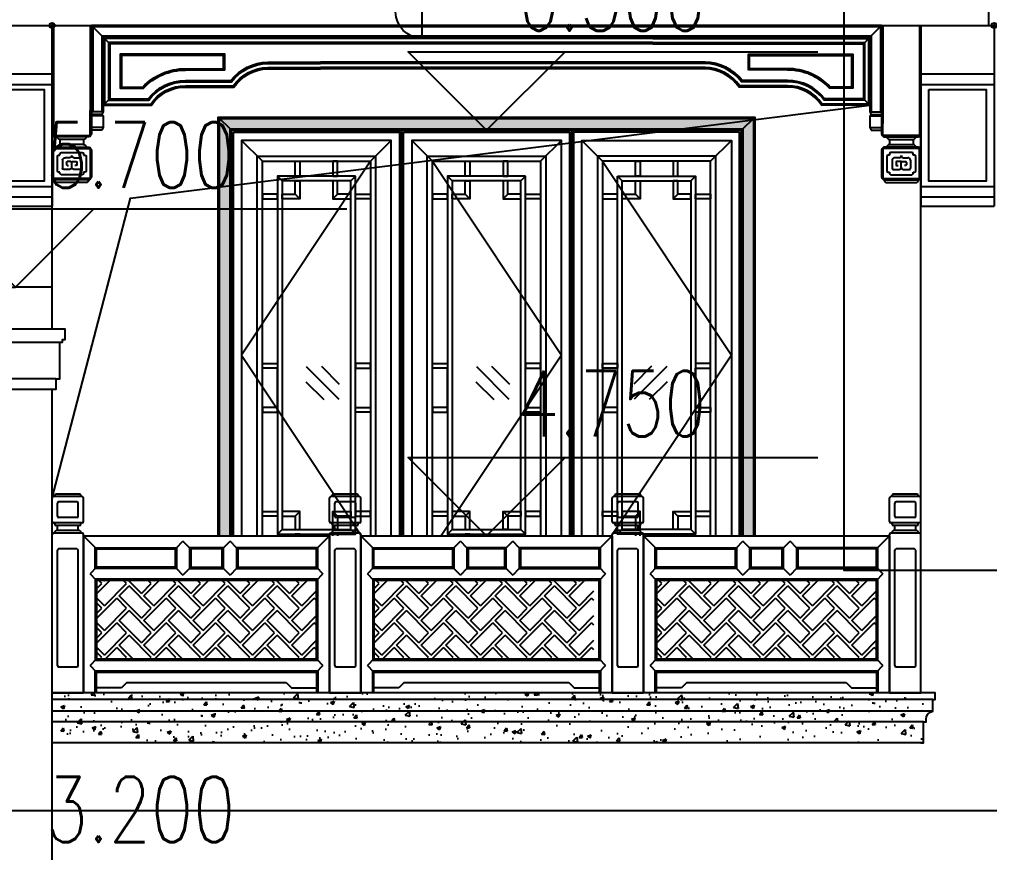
# Model space of a CAD drawing. Extents: x 296441 to 853063, y 459050 to 1117990.
# Drawn here: x 658513 to 662221, y 1057145 to 1060328 of the extents above; entities that cross this region are included whole.
import ezdxf
from ezdxf.xclip import XClip

# ---------------------------------------------------------------- set-up
doc = ezdxf.new("R2010")
doc.units = 0
doc.header["$LTSCALE"] = 1000
doc.header["$XCLIPFRAME"] = 0
for name, pattern in [('CENTER-1', [10, 6.25, -1.25, 1.25, -1.25]), ('CENTER2', [28.574999999999996, 19.05, -3.174999999999999, 3.174999999999999, -3.174999999999999]), ('E4-ELEV-S$0$HIDDEN2', [4.762499999999999, 3.175, -1.5875])]:
    doc.linetypes.add(name, pattern=pattern)
for name, color, linetype in [('00-景观-剖', 6, 'Continuous'), ('1.5铝板', 3, 'Continuous'), ('95', 95, 'Continuous'), ('E1-ELEV-S$0$A-ELEV-HEVY', 2, 'Continuous'), ('E1-ELEV-S$0$A-ELEV-XTHIN', 5, 'Continuous'), ('E1-TEXT-S$0$A-ANNO-LEVL', 3, 'Continuous'), ('E1-TEXT-S$0$A-ANNO-LEVL-TEXT', 255, 'Continuous'), ('E4-ELEV-S$0$$0$A-ELEV-HEVY', 2, 'Continuous'), ('E4-ELEV-S$0$A-ELEV-HDDN', 161, 'E4-ELEV-S$0$HIDDEN2'), ('E4-ELEV-S$0$A-ELEV-HEVY', 2, 'Continuous'), ('E4-ELEV-S$0$A-ELEV-MEDM', 4, 'Continuous'), ('E4-ELEV-S$0$A-ELEV-THIN', 144, 'Continuous'), ('E4-ELEV-S$0$A-ELEV-THIN-GRAY', 252, 'Continuous'), ('E4-ELEV-S$0$A-ELEV-XTHIN', 5, 'Continuous'), ('E4-ELEV-S$0$A-HOLE', 211, 'Continuous'), ('E4-ELEV-S$0$CT-01-E$0$A-ELEV-MEDM-HEVY', 2, 'Continuous'), ('E4-ELEV-S$0$CT-01-E$0$A-ELEV-THIN', 144, 'Continuous'), ('E4-ELEV-S$0$CT-01-E$0$G-XREF', 2, 'Continuous'), ('E4-ELEV-S$0$ELEV-3_8400$0$A-ELEV-MEDM', 4, 'Continuous'), ('E4-ELEV-S$0$G-XREF', 2, 'Continuous'), ('E4-TEXT-S$0$G-XREF', 2, 'Continuous'), ('G-GRID', 8, 'CENTER2'), ('G-XREF', 2, 'Continuous'), ('ZT0_默认图层-----PM、LM、DY、JD', 7, 'Continuous'), ('ZT1_通用--填充---PM、LM、DY、JD', 8, 'Continuous'), ('主框线', 4, 'Continuous'), ('副框内口线', 6, 'Continuous'), ('花格栅', 6, 'Continuous'), ('铝合金花格条', 5, 'Continuous')]:
    doc.layers.add(name, color=color, linetype=linetype)
doc.layers.add('E4-ELEV-S$0$CT-01-E$0$A(750)$0$A-ANNO-NPLT', color=215, linetype='Continuous', plot=False)
doc.layers.add('E4-TEXT-S$0$A-ANNO-NPLT', color=215, linetype='Continuous', plot=False)
doc.styles.add('E1-TEXT-S$0$GOA_01_thin_0.75', font='romans.shx', dxfattribs={"width": 0.75, "bigfont": 'hzdx.shx'})

# ---------------------------------------------------------------- blocks, each defined once
blk = doc.blocks.new('E4-ELEV-S$0$cfdhf')
at = {"layer": 'E4-ELEV-S$0$$0$A-ELEV-HEVY'}
blk.add_lwpolyline([(-1.164153218269348e-10, -190.000317406375), (9.999999999883585, -190.000317406375), (9.999999999883585, -110.000317406375), (19.99999999988358, -110.000317406375), (19.99999999988358, -100.000317406375, -0.3620499351813308), (44.99999999988358, -70.00031740637496), (44.99999999988358, -25.00031740637496), (54.99999999988358, -25.00031740637496), (54.99999999988358, -0.0003174063749611378), (0, 0.006060618790797889)], format="xyb", dxfattribs=at)
blk = doc.blocks.new('E4-ELEV-S$0$ELEV-3_8400$0$ELEV-A1-ALL$0$WALL-TYPE-D-1$0$er1h32e1h3e1h3e')
at = {"layer": 'E4-ELEV-S$0$ELEV-3_8400$0$A-ELEV-MEDM'}
for p, q in [((174081.1416261022, 44771.98654535878), (174081.1416261022, 44861.98654535878)), ((174196.1416261022, 44866.98654535878), (174086.1416261022, 44866.98654535878)), ((174091.1416261022, 44866.98654535878), (174091.1416261022, 44871.98654535878)), ((174186.1416261022, 44876.98654535878), (174096.1416261022, 44876.98654535878)), ((174191.1416261022, 44866.98654535878), (174191.1416261022, 44871.98654535878)), ((174201.1416261022, 44771.98654535878), (174201.1416261022, 44861.98654535878)), ((174101.1416261022, 44791.98654535878), (174101.1416261022, 44841.98654535878)), ((174176.1416261022, 44846.98654535878), (174106.1416261022, 44846.98654535878)), ((174181.1416261022, 44791.98654535878), (174181.1416261022, 44841.98654535878)), ((174176.1416261022, 44786.98654535878), (174106.1416261022, 44786.98654535878)), ((174196.1416261022, 44766.98654535878), (174086.1416261022, 44766.98654535878)), ((174091.1416261022, 44761.98654535878), (174091.1416261022, 44766.98654535878)), ((174186.1416261022, 44756.98654535878), (174096.1416261022, 44756.98654535878)), ((174101.1416261022, 44736.98654535878), (174101.1416261022, 44756.98654535878)), ((174181.1416261022, 44736.98654535878), (174181.1416261022, 44756.98654535878)), ((174191.1416261022, 44761.98654535878), (174191.1416261022, 44766.98654535878)), ((174081.1416261022, 44116.98654535878), (174081.1416261022, 44721.98654535878)), ((174196.1416261022, 44726.98654535878), (174086.1416261022, 44726.98654535878)), ((174091.1416261022, 44726.98654535878), (174091.1416261022, 44731.98654535878)), ((174186.1416261022, 44736.98654535878), (174096.1416261022, 44736.98654535878)), ((174191.1416261022, 44726.98654535878), (174191.1416261022, 44731.98654535878)), ((174201.1416261022, 44116.98654535878), (174201.1416261022, 44721.98654535878)), ((174101.1416261022, 44221.98654535878), (174101.1416261022, 44661.98654535878)), ((174176.1416261022, 44666.98654535878), (174106.1416261022, 44666.98654535878)), ((174181.1416261022, 44221.98654535878), (174181.1416261022, 44661.98654535878)), ((174106.1416261022, 44216.98654535878), (174176.1416261022, 44216.98654535878)), ((174081.1416261022, 44116.98654535878), (174201.1416261022, 44116.98654535878))]:
    blk.add_line(p, q, dxfattribs=at)
for centre, start, end in [((174086.1416261022, 44861.98654535878), 90, 180), ((174096.1416261022, 44871.98654535878), 90, 180), ((174186.1416261022, 44871.98654535878), 0, 90), ((174196.1416261022, 44861.98654535878), 0, 90), ((174106.1416261022, 44841.98654535878), 90, 180), ((174176.1416261022, 44841.98654535878), 0, 90), ((174106.1416261022, 44791.98654535878), 180, 270), ((174176.1416261022, 44791.98654535878), 270, 0), ((174086.1416261022, 44771.98654535878), 180, 270), ((174096.1416261022, 44761.98654535878), 180, 270), ((174186.1416261022, 44761.98654535878), 270, 0), ((174196.1416261022, 44771.98654535878), 270, 0), ((174086.1416261022, 44721.98654535878), 90, 180), ((174096.1416261022, 44731.98654535878), 90, 180), ((174186.1416261022, 44731.98654535878), 0, 90), ((174196.1416261022, 44721.98654535878), 0, 90), ((174106.1416261022, 44661.98654535878), 90, 180), ((174176.1416261022, 44661.98654535878), 0, 90), ((174106.1416261022, 44221.98654535878), 180, 270), ((174176.1416261022, 44221.98654535878), 270, 0)]:
    blk.add_arc(centre, 5, start, end, dxfattribs=at)
blk = doc.blocks.new('*U1401')
at = {"layer": 'E4-ELEV-S$0$A-ELEV-MEDM'}
for p, q in [((0, 599.999808229506), (940, 599.999808229506)), ((0, 599.999808229506), (0, -0.0001917704939842224)), ((940, 599.999808229506), (940, -0.0001917704939842224)), ((165, 39.99980822950602), (145, 19.99980822950602)), ((165, 39.99980822950602), (775, 39.99980822950602)), ((775, 39.99980822950602), (795, 19.99980822950602)), ((145, 19.99980822950602), (50, 19.99980822950602)), ((795, 19.99980822950602), (890, 19.99980822950602))]:
    blk.add_line(p, q, dxfattribs=at)
for points in [[(350, 479.9998082296224), (50, 479.9998082296224), (50, 549.999808229506), (350, 549.999808229506)], [(410, 479.9998082296224), (530, 479.9998082296224), (530, 549.999808229506), (410, 549.999808229506)], [(890, 479.9998082296224), (890, 549.999808229506), (590, 549.999808229506), (590, 479.9998082296224)], [(890, 429.9998082296224), (50, 429.9998082296224), (50, 129.999808229506), (890, 129.999808229506)]]:
    blk.add_lwpolyline(points, close=True, dxfattribs=at)
blk.add_lwpolyline([(50, -0.0001917704939842224), (50, 79.99980822950602), (890, 79.99980822950602), (890, -0.0001917704939842224)], dxfattribs=at)
at = {"layer": 'E4-ELEV-S$0$A-ELEV-THIN'}
for p, q in [((50, 549.999808229506), (0, 599.999808229506)), ((890, 549.999808229506), (940, 599.999808229506)), ((355, 554.999808229506), (380, 579.999808229506)), ((405, 554.999808229506), (380, 579.999808229506)), ((535, 554.999808229506), (560, 579.999808229506)), ((585, 554.999808229506), (560, 579.999808229506)), ((50, 479.9998082296224), (25, 454.9998082296224)), ((50, 429.9998082296224), (25, 454.9998082296224)), ((355, 474.9998082296224), (380, 449.9998082296224)), ((405, 474.9998082296224), (380, 449.9998082296224)), ((535, 474.9998082296224), (560, 449.9998082296224)), ((585, 474.9998082296224), (560, 449.9998082296224)), ((890, 479.9998082296224), (915, 454.9998082296224)), ((890, 429.9998082296224), (915, 454.9998082296224)), ((50, 129.999808229506), (25, 104.999808229506)), ((890, 129.999808229506), (915, 104.999808229506)), ((50, 79.99980822950602), (25, 104.999808229506)), ((890, 79.99980822950602), (915, 104.999808229506))]:
    blk.add_line(p, q, dxfattribs=at)
for points in [[(355, 474.9998082296224), (45, 474.9998082296224), (45, 554.999808229506), (355, 554.999808229506)], [(405, 474.9998082296224), (535, 474.9998082296224), (535, 554.999808229506), (405, 554.999808229506)], [(895, 474.9998082296224), (895, 554.999808229506), (585, 554.999808229506), (585, 474.9998082296224)], [(895, 434.9998082296224), (45, 434.9998082296224), (45, 124.999808229506), (895, 124.999808229506)]]:
    blk.add_lwpolyline(points, close=True, dxfattribs=at)
blk.add_lwpolyline([(45, -0.0001917704939842224), (45, 84.99980822950602), (895, 84.99980822950602), (895, -0.0001917704939842224)], dxfattribs=at)
blk = doc.blocks.new('*U619')
at = {"layer": 'E4-ELEV-S$0$A-ELEV-MEDM'}
for p, q in [((0, 599.999808229506), (959.9999999998981, 599.999808229506)), ((0, 599.999808229506), (0, -0.0001917704939842224)), ((959.9999999998981, 599.999808229506), (959.9999999998981, -0.0001917704939842224)), ((165, 39.99980822950602), (145, 19.99980822950602)), ((165, 39.99980822950602), (794.9999999998981, 39.99980822950602)), ((794.9999999998981, 39.99980822950602), (814.9999999998981, 19.99980822950602)), ((145, 19.99980822950602), (50, 19.99980822950602)), ((814.9999999998981, 19.99980822950602), (909.9999999998981, 19.99980822950602))]:
    blk.add_line(p, q, dxfattribs=at)
for points in [[(350, 479.9998082296224), (50, 479.9998082296224), (50, 549.999808229506), (350, 549.999808229506)], [(410, 479.9998082296224), (549.9999999998981, 479.9998082296224), (549.9999999998981, 549.999808229506), (410, 549.999808229506)], [(909.9999999998981, 479.9998082296224), (909.9999999998981, 549.999808229506), (609.9999999998981, 549.999808229506), (609.9999999998981, 479.9998082296224)], [(909.9999999998981, 429.9998082296224), (50, 429.9998082296224), (50, 129.999808229506), (909.9999999998981, 129.999808229506)]]:
    blk.add_lwpolyline(points, close=True, dxfattribs=at)
blk.add_lwpolyline([(50, -0.0001917704939842224), (50, 79.99980822950602), (909.9999999998981, 79.99980822950602), (909.9999999998981, -0.0001917704939842224)], dxfattribs=at)
at = {"layer": 'E4-ELEV-S$0$A-ELEV-THIN'}
for p, q in [((50, 549.999808229506), (0, 599.999808229506)), ((909.9999999998981, 549.999808229506), (959.9999999998981, 599.999808229506)), ((355, 554.999808229506), (380, 579.999808229506)), ((405, 554.999808229506), (380, 579.999808229506)), ((554.9999999998981, 554.999808229506), (579.9999999998981, 579.999808229506)), ((604.9999999998981, 554.999808229506), (579.9999999998981, 579.999808229506)), ((50, 479.9998082296224), (25, 454.9998082296224)), ((50, 429.9998082296224), (25, 454.9998082296224)), ((355, 474.9998082296224), (380, 449.9998082296224)), ((405, 474.9998082296224), (380, 449.9998082296224)), ((554.9999999998981, 474.9998082296224), (579.9999999998981, 449.9998082296224)), ((604.9999999998981, 474.9998082296224), (579.9999999998981, 449.9998082296224)), ((909.9999999998981, 479.9998082296224), (934.9999999998981, 454.9998082296224)), ((909.9999999998981, 429.9998082296224), (934.9999999998981, 454.9998082296224)), ((50, 129.999808229506), (25, 104.999808229506)), ((909.9999999998981, 129.999808229506), (934.9999999998981, 104.999808229506)), ((50, 79.99980822950602), (25, 104.999808229506)), ((909.9999999998981, 79.99980822950602), (934.9999999998981, 104.999808229506))]:
    blk.add_line(p, q, dxfattribs=at)
for points in [[(355, 474.9998082296224), (45, 474.9998082296224), (45, 554.999808229506), (355, 554.999808229506)], [(405, 474.9998082296224), (554.9999999998981, 474.9998082296224), (554.9999999998981, 554.999808229506), (405, 554.999808229506)], [(914.9999999998981, 474.9998082296224), (914.9999999998981, 554.999808229506), (604.9999999998981, 554.999808229506), (604.9999999998981, 474.9998082296224)], [(914.9999999998981, 434.9998082296224), (45, 434.9998082296224), (45, 124.999808229506), (914.9999999998981, 124.999808229506)]]:
    blk.add_lwpolyline(points, close=True, dxfattribs=at)
blk.add_lwpolyline([(45, -0.0001917704939842224), (45, 84.99980822950602), (914.9999999998981, 84.99980822950602), (914.9999999998981, -0.0001917704939842224)], dxfattribs=at)
blk = doc.blocks.new('E4-ELEV-S$0$CT-01-E$0$DWD')
at = {"layer": 'E4-ELEV-S$0$CT-01-E$0$A(750)$0$A-ANNO-NPLT'}
for p, q in [((-10, 0), (10, 0)), ((0, 10), (0, -10))]:
    blk.add_line(p, q, dxfattribs=at)
blk.add_circle((0, 0), 10, dxfattribs=at)
blk = doc.blocks.new('E4-ELEV-S$0$CT-01-E')
at = {"layer": 'E4-ELEV-S$0$CT-01-E$0$A-ELEV-MEDM-HEVY'}
for p, q in [((-280, 0), (0, 0)), ((-280, 0), (-280, -690.0000000000437)), ((0, 0), (0, -690.0000000000437)), ((-280, -225.0000000000437), (0, -225.0000000000582)), ((-280, -615.0000000000728), (0, -615.0000000000728)), ((-280, -690.0000000000437), (0, -690.0000000000437))]:
    blk.add_line(p, q, dxfattribs=at)
at = {"layer": 'E4-ELEV-S$0$CT-01-E$0$A-ELEV-THIN', "ltscale": 0.1}
for p, q in [((-280, -185.0000000000728), (0, -185.0000000000873)), ((-280, -655.0000000000582), (0, -655.0000000000582))]:
    blk.add_line(p, q, dxfattribs=at)
blk.add_lwpolyline([(-250, -245.0000000000582), (-30, -245.0000000000582), (-30, -595.0000000000582), (-250, -595.0000000000582)], close=True, dxfattribs=at)
at = {"layer": 'E4-ELEV-S$0$CT-01-E$0$G-XREF'}
blk.add_blockref('E4-ELEV-S$0$CT-01-E$0$DWD', (0, 0), dxfattribs=at)
blk = doc.blocks.new('*U618')
at = {"layer": 'E4-ELEV-S$0$A-ELEV-HEVY'}
for p, q in [((140.0044553520709, 339.9999999999958), (-140.0043542476052, 339.9999999999958)), ((-140.0045564565372, 109.9999989467282), (140.004657561003, 109.9999989467282))]:
    blk.add_line(p, q, dxfattribs=at)
for points in [[(-140.0046070087701, -1999.999999999993), (-140.0045564565372, 109.9999989467282), (-155.0045330962313, 109.9999989466409), (-155.0045330962313, 149.9999989467282), (-170.0045330964641, 149.9999989467282), (-170.0045330964641, 289.9999989467282), (-180.0045330964641, 289.9999989467282), (-180.0045330964641, 299.9999989467282), (-190.0045330964641, 299.9999989467282), (-190.0045330964641, 339.9999989467282), (-140.0043542476052, 339.9999999999958), (-140.0043542476052, 499.9999999999958), (5.055223286376531e-05, 499.9999989468446)], [(140.0046070087701, -1999.999999999993), (140.004657561003, 109.9999989467282), (155.004634200697, 109.9999989466409), (155.004634200697, 149.9999989467282), (170.0046342009299, 149.9999989467282), (170.0046342009299, 289.9999989467282), (180.0046342009299, 289.9999989467282), (180.0046342009299, 299.9999989467282), (190.0046342009299, 299.9999989467282), (190.0046342009299, 339.9999989467282), (140.0044553520709, 339.9999999999958), (140.0044553520709, 499.9999999999958), (5.055223286376531e-05, 499.9999989468446)]]:
    blk.add_lwpolyline(points, dxfattribs=at)
at = {"layer": 'E4-ELEV-S$0$A-ELEV-XTHIN'}
for p, q in [((-170.0045330964641, 289.9999989467282), (170.0046342009299, 289.9999989467282)), ((155.004634200697, 149.9999989467282), (-155.0045330962313, 149.9999989467282))]:
    blk.add_line(p, q, dxfattribs=at)
blk = doc.blocks.new('E4-ELEV-S$0$垂花柱1-E')
at = {"layer": 'E4-ELEV-S$0$A-ELEV-MEDM'}
for p, q in [((-29.99999999406282, -690.0051878701779), (-29.99999999406282, -710.0051878701779)), ((59.9999999984866, -690.0051878701779), (59.9999999984866, -710.0051878701779)), ((-59.99999999778811, -730.0051878699451), (-59.99999999778811, -835.0051878697122)), ((79.9999999984866, -720.0051878701779), (-49.99999999778811, -720.0051878701779)), ((90.00000000221189, -835.0051878704107), (89.9999999984866, -730.0051878699451)), ((-49.99999999778811, -845.0051878697122), (80.00000000593718, -845.0051878704107))]:
    blk.add_line(p, q, dxfattribs=at)
for points in [[(-59.99999999965075, -580.0051878701779), (-59.99999999965075, -670.004720046767)], [(90.00000000034925, -670.004720046767), (90.00000000034925, -580.0051878701779)], [(-49.99906434782315, -680.0051878701779), (80.06746361660771, -680.0051878701779)]]:
    blk.add_lwpolyline(points, dxfattribs=at)
for centre, radius, start, end in [((-54.99953217187431, -670.004720046185), 5.000467824051157, 180.0000000066701, 270), ((-49.99906434782315, -675.0051878701779), 5.000467824051157, 180.0000000066701, 270), ((-29.99999999406282, -680.0051878701779), 10, 180, 270), ((59.9999999984866, -680.0051878701779), 10, 270, 0), ((79.99906435224693, -675.0051878701779), 5.000467824051157, 270, 359.9999999933299), ((84.99953217629809, -670.004720046185), 5.000467824051157, 270, 359.9999999933299), ((-54.99999999778811, -730.0051878699451), 5, 90, 180), ((-49.99999999778811, -725.0051878701779), 5, 90, 180), ((-29.99999999406282, -720.0051878701779), 10, 90, 180), ((59.9999999984866, -720.0051878701779), 10, 0, 90), ((79.9999999984866, -725.0051878701779), 5, 0, 90), ((84.9999999984866, -730.0051878699451), 5, 0, 90), ((-54.99999999778811, -835.0051878697122), 5, 180, 270), ((-49.99999999778811, -840.0051878697122), 5, 180, 270), ((80.00000000593718, -840.0051878704107), 5, 270, 0), ((85.00000000221189, -835.0051878704107), 5, 270, 0)]:
    blk.add_arc(centre, radius, start, end, dxfattribs=at)
at = {"layer": 'E4-ELEV-S$0$A-ELEV-THIN', "ltscale": 0.1}
for p, q in [((-29.99999999406282, -690.0051878701779), (59.9999999984866, -690.0051878701779)), ((-29.99999999406282, -710.0051878701779), (59.9999999984866, -710.0051878701779)), ((-39.99999999778811, -855.0051878699451), (69.99999998731073, -855.0051878699451))]:
    blk.add_line(p, q, dxfattribs=at)
for centre, radius, start, end in [((-39.99999999778811, -845.0051878699451), 10, 180, 270), ((69.99999998731073, -845.0051878699451), 9.999999999999998, 270, 0)]:
    blk.add_arc(centre, radius, start, end, dxfattribs=at)
at = {"layer": 'E4-ELEV-S$0$A-ELEV-THIN-GRAY', "color": 8}
for p, q in [((-54.99999999569263, -675.00518784835), (-54.99999999592546, -580.0051878701779)), ((84.99953218339942, -580.0051878701779), (84.99953217629809, -675.0051878701779)), ((84.99953217629809, -675.0051878701779), (-54.99953217187431, -675.005187870207)), ((84.9999999984866, -725.0051878699451), (-54.99999999778811, -725.0051878699451)), ((-54.99999999778811, -725.0051878701779), (-54.99999999778811, -840.0051878697122)), ((54.9999999984866, -740.0051878701779), (-24.99999999778811, -740.0051878701779)), ((85.00000000593718, -840.0051878704107), (84.9999999984866, -725.0051878699451)), ((-39.99999999778811, -755.0051878704107), (-39.99999999778811, -810.0051878699451)), ((-29.99999999778811, -750.0051878704107), (-34.99999999778811, -750.0051878701779)), ((-29.99999999778811, -745.0051878704107), (-29.99999999778811, -750.0051878704107)), ((-20.00000000523869, -770.0051878706436), (-20.0000000015134, -800.0051878699451)), ((6.999999998486601, -760.0051878699451), (-10.00000000523869, -760.0051878701779)), ((-4.999999997788109, -778.0051878697122), (-4.999999997788109, -784.3324136833544)), ((11.9999999984866, -775.0051878690138), (-1.999999997788109, -775.0051878706436)), ((15.00000000034925, -797.0052683969552), (15.00000000221189, -778.0051878687809)), ((18.00000000221189, -775.0051878690138), (31.9999999984866, -775.0051878704107)), ((22.9999999984866, -760.0051878701779), (40.00000000221189, -760.0051878704107)), ((34.9999999984866, -778.0051878694794), (35.00000000221189, -787.0051878687809)), ((50.00000000221189, -770.0051878708764), (49.9999999984866, -800.0051878701779)), ((59.9999999984866, -750.0051878704107), (59.9999999984866, -745.0051878699451)), ((64.9999999984866, -750.0051878701779), (59.9999999984866, -750.0051878704107)), ((70.00000000221189, -810.0051878701779), (69.9999999984866, -755.0051878701779)), ((-34.99999999778811, -815.0051878699451), (-29.99999999778811, -815.0051878701779)), ((-29.99999999778811, -815.0051878701779), (-29.99999999778811, -820.0051878699451)), ((-15.0000000015134, -805.0051878697122), (7, -805.0051878694794)), ((-4.999999997788109, -784.3324136833544), (-4.999999997788109, -787.0051878697122)), ((-1.999999997788109, -790.0051878697122), (3.158244660473429, -790.0051878697122)), ((14.99999999674037, -797.0054170035583), (14.99999999476131, -778.8940767580061)), ((23, -805.0051878697413), (44.9999530329369, -805.0051878697122)), ((32.00000000221189, -790.0051878694794), (26.84175534395035, -790.0051878697122)), ((35.00000000221189, -784.3324136833544), (35.00000000221189, -786.1162989807199)), ((60.00000000221189, -820.0051878701779), (60.00000000221189, -815.0051878704107)), ((60.00000000221189, -815.0051878704107), (65.00000000221189, -815.0051878704107)), ((-54.99999999778811, -840.0051878697122), (85.00000000221189, -840.0051878704107)), ((-24.99999999778811, -825.0051878699451), (55.00000000221189, -825.0051878704107))]:
    blk.add_line(p, q, dxfattribs=at)
for centre, radius, start, end in [((-24.99999999778811, -745.0051878701779), 5, 90, 180), ((54.9999999984866, -745.0051878701779), 5, 0, 90), ((-34.99999999778811, -755.0051878701779), 5, 90, 180), ((-10.00000000523869, -770.0051878701779), 10, 90, 180), ((-1.999999997788109, -778.0051878706436), 3, 90, 179.9999999733196), ((6.999999998486601, -752.0051878699451), 8, 270, 0), ((11.9999999984866, -778.0051878690138), 3, 0, 90), ((22.9999999984866, -752.0051878701779), 8, 180, 270), ((18.00000000221189, -778.0051878690138), 3, 90, 180), ((31.9999999984866, -778.0051878704107), 3, 0, 90), ((40.00000000221189, -770.0051878704107), 10, 0, 90), ((64.9999999984866, -755.0051878701779), 5, 0, 90), ((-34.99999999778811, -810.0051878699451), 5, 180, 270), ((-15.0000000015134, -800.0051878697122), 5, 180, 270), ((-1.999999997788109, -787.0051878697122), 3, 180, 270), ((7, -797.0051878694794), 8, 270, 0), ((23, -797.0051878697122), 8, 180, 270), ((32.00000000221189, -787.0051878694794), 3, 270, 0), ((44.9999999984866, -800.0051878699451), 5, 270, 0), ((65.00000000221189, -810.0051878704107), 5, 270, 0), ((-24.99999999778811, -820.0051878699451), 5, 180, 270), ((55.00000000221189, -820.0051878704107), 5, 270, 0)]:
    blk.add_arc(centre, radius, start, end, dxfattribs=at)
blk = doc.blocks.new('E4-ELEV-S$0$A$C00CE6EFF')
at = {"layer": 'E4-ELEV-S$0$A-ELEV-MEDM'}
blk.add_line((-52.46859341641539, 127.1463591389038), (-52.46859341641539, 127.1463591389038), dxfattribs=at)
for points in [[(462.50682386279, 317.1968676337128), (-367.49317613721, 317.1968676337128), (-367.49317613721, 57.19686763377103), (-182.4931487923732, 57.19686763377103, -0.2539523711029784), (-52.50118911608297, 127.1464839425607), (132.5068238627991, 127.1958012883988, -0.2381656450891192), (262.50682386279, 197.196867633771), (462.50682386279, 197.196867633771)], [(462.50682386279, 292.1968676337128), (-342.49317613721, 292.1968676337128), (-342.49317613721, 82.19686763377103), (-195.3657154636676, 82.19686763377103, -0.2334220368306932), (-52.4598449669611, 152.1464958518482), (120.0420969231582, 152.1924794705556, -0.2199939070512904), (262.1893892626922, 222.196867633771), (462.50682386279, 222.196867633771)]]:
    blk.add_lwpolyline(points, format="xyb", dxfattribs=at)
at = {"layer": 'E4-ELEV-S$0$A-ELEV-THIN-GRAY', "ltscale": 0.1}
for p, q in [((-342.49317613721, 292.1968676337128), (-367.49317613721, 317.1968676336837)), ((-342.49317613721, 82.19686763377103), (-367.49317613721, 57.19686763377103))]:
    blk.add_line(p, q, dxfattribs=at)
for points in [[(462.50682386279, 312.1968676337128), (-362.49317613721, 312.1968676337128), (-362.49317613721, 62.19686763377103), (-185.1680572284495, 62.19686763377103, -0.2494113117914531), (-52.49262619930414, 132.1464864028094), (129.9231318329566, 132.195112734611, -0.2341696692829884), (262.441494740171, 202.196867633771), (462.50682386279, 202.196867633771)], [(462.50682386279, 297.1968676337128), (-347.49317613721, 297.1968676337128), (-347.49317613721, 77.19686763377103), (-192.8860511583589, 77.19686763377103, -0.2371285382823917), (-52.46783262483586, 147.146493544933), (122.4489950621355, 147.1931208966271, -0.2232944144141404), (262.2511108037306, 217.196867633771), (462.50682386279, 217.196867633771)], [(96.92282335046002, 192.1475562774722), (96.92282335046002, 252.1968676337128), (-302.49317613721, 252.1968676337128), (-302.49317613721, 122.196867633771), (-213.8319071222559, 122.196867633771, -0.2089475687201582), (-52.40018321237585, 192.1465131769801), (96.92282335046002, 192.1863180169894)]]:
    blk.add_lwpolyline(points, format="xyb", dxfattribs=at)
blk.add_lwpolyline([(91.92282335046002, 197.184985351123), (91.92282335046002, 247.1968676337128), (-297.49317613721, 247.1968676337128), (-297.49317613721, 127.196867633771), (-215.9930759834988, 127.196867633771, -0.206401105825557), (-52.39319280514974, 197.1465152180463)], format="xyb", close=True, dxfattribs=at)
blk = doc.blocks.new('*U623')
at = {"layer": 'E4-ELEV-S$0$A-ELEV-MEDM'}
for p, q in [((150, -7.912603905424476e-11), (150, -400.0000000000791)), ((3170.000000088345, -7.912603905424476e-11), (3170.000000088345, -400.0000000000791)), ((195.0000000001455, -45.00000000007913), (195.0000000001455, -330.0000000000791)), ((2295.00000008817, -45.00000000002092), (1025.000000000171, -45.00000000006457)), ((2295.00000008817, -70.00000000002092), (1025.000000000171, -70.00000000006457)), ((3125.000000088203, -45.00000000002092), (2229.417965747929, -45.00000000006457)), ((3125.000000088199, -45.00000000007913), (3125.000000088199, -330.0000000000791)), ((2295.00000008817, -140.0000000000209), (1025.000000000171, -140.0000000000646)), ((2295.00000008817, -165.0000000000209), (1025.000000000171, -165.0000000000646)), ((195.0000000001455, -330.0000000000791), (150.0000000001455, -330.0000000000791)), ((195.0000000001455, -330.0000000000791), (190.0000000001455, -340.0000000000791)), ((3125.000000088199, -330.0000000000791), (3170.000000088199, -330.0000000000791)), ((3125.000000088199, -330.0000000000791), (3130.000000088199, -340.0000000000791)), ((190.0000000001455, -340.0000000000791), (150.0000000001455, -340.0000000000791)), ((195.0000000001455, -345.0000000000791), (150.0000000001455, -345.0000000000791)), ((190.0000000001455, -340.0000000000791), (195.0000000001455, -345.0000000000791)), ((195.0000000001455, -345.0000000000791), (195.0000000001455, -390.0000000000791)), ((3130.000000088199, -340.0000000000791), (3125.000000088199, -345.0000000000791)), ((3125.000000088199, -345.0000000000791), (3170.000000088199, -345.0000000000791)), ((3125.000000088199, -345.0000000000791), (3125.000000088199, -390.0000000000791)), ((3130.000000088199, -340.0000000000791), (3170.000000088199, -340.0000000000791)), ((195.0000000001455, -390.0000000000791), (150.0000000001455, -390.0000000000791)), ((190.0000000001455, -400.0000000000791), (150.0000000001455, -400.0000000000791)), ((195.0000000001455, -390.0000000000791), (190.0000000001455, -400.0000000000791)), ((3125.000000088199, -390.0000000000791), (3170.000000088199, -390.0000000000791)), ((3125.000000088199, -390.0000000000791), (3130.000000088199, -400.0000000000791)), ((3130.000000088199, -400.0000000000791), (3170.000000088199, -400.0000000000791))]:
    blk.add_line(p, q, dxfattribs=at)
for points in [[(0, -375.0047417581727), (0, 0)], [(2295.00000008817, 7.321432349272072e-10), (150.0000000000291, -7.912603905424476e-11)], [(150, 0), (150, -375.0047417581727)], [(3170.000000088345, 7.576090865768492e-10), (971.3766253470967, -7.912603905424476e-11)], [(3170.000000088345, 0), (3170.000000088345, -375.0047417581727)], [(3320.000000088345, -375.0047417581727), (3320.000000088345, 0)], [(195.0000000001455, -45.00000000007913), (2295.00000008817, -44.99999999926786)], [(1016.376625347213, -45.00000000007913), (3125.00000008817, -44.99999999926422)]]:
    blk.add_lwpolyline(points, dxfattribs=at)
at = {"layer": 'E4-ELEV-S$0$A-ELEV-THIN-GRAY', "color": 8}
for p, q in [((5.000467797157398, 0), (5.000467816949822, -375.0047417580563)), ((145.0000000648424, 0), (145.0000000846339, -374.9995538882858)), ((3175.000000023503, 0), (3175.000000003711, -374.9995538882858)), ((3314.999532291187, 0), (3314.999532271395, -375.0047417580563))]:
    blk.add_line(p, q, dxfattribs=at)
at = {"layer": 'E4-ELEV-S$0$A-ELEV-THIN-GRAY', "ltscale": 0.1}
for p, q in [((150.0000000001455, -2.246451913379133e-10), (195.0000000001455, -45.00000000007913)), ((155.0000000001455, -5.000000000079126), (155.0000000001455, -330.0000000000791)), ((3170.000000088199, -2.246451913379133e-10), (3125.000000088199, -45.00000000007913)), ((3165.000000088199, -5.000000000079126), (3165.000000088199, -330.0000000000791)), ((190.0000000001455, -40.00000000007913), (190.0000000001455, -330.0000000000791)), ((2295.00000008817, -50.00000000002092), (1025.000000000171, -50.00000000006457)), ((2295.00000008817, -65.00000000002092), (1025.000000000171, -65.00000000006457)), ((3130.000000088199, -40.00000000007913), (3130.000000088199, -330.0000000000791)), ((2295.00000008817, -145.0000000000209), (1025.000000000171, -145.0000000000646)), ((2295.00000008817, -160.0000000000209), (1025.000000000171, -160.0000000000646))]:
    blk.add_line(p, q, dxfattribs=at)
for points in [[(2295.00000008817, -4.999999999267857), (155.0000000000291, -5.000000000079126)], [(3165.000000088199, -4.999999999246029), (976.3766253470967, -5.000000000079126)], [(190.0000000001455, -40.00000000007913), (2295.00000008817, -39.99999999926786)], [(1011.376625347213, -40.00000000007913), (3130.000000088199, -39.99999999926058)]]:
    blk.add_lwpolyline(points, dxfattribs=at)
for name, p in [('E4-ELEV-S$0$A$C00CE6EFF', (562.4931761373846, -362.196867633792)), ('E4-ELEV-S$0$垂花柱1-E', (3229.999999999636, 255.0056339818339))]:
    blk.add_blockref(name, p)
at = {"xscale": -1}
for name, p in [('E4-ELEV-S$0$A$C00CE6EFF', (2757.50682395096, -362.196867633792)), ('E4-ELEV-S$0$垂花柱1-E', (90.00000008870848, 255.0056339818339))]:
    blk.add_blockref(name, p, dxfattribs=at)
blk = doc.blocks.new('yankou-900-S')
at = {"layer": '00-景观-剖', "ltscale": 0.04}
blk.add_lwpolyline([(754.9999999996508, -170, -0.9999999999986356), (755.0000000001164, 30), (754.9999999998836, -170)], format="xyb", dxfattribs=at)
blk = doc.blocks.new('单层玻璃')
at = {"layer": '95'}
for p, q in [((-1.216571543132886, -0.08520069334190339), (0.08520069322548807, 1.216571543191094)), ((-1.183139254106209, -1.183139254106209), (1.183139254106209, 1.183139254106209)), ((-0.08520069322548807, -1.216571543249302), (1.216571543132886, 0.08520069334190339))]:
    blk.add_line(p, q, dxfattribs=at)
blk = doc.blocks.new('*U2022')
at = {"color": 8}
for p, q in [((58.00001495597826, -57.9999892307533), (8, -7.999989248302912)), ((591.9999764821841, -57.9999812492147), (641.9999999994179, -7.999989248344294)), ((58.00003478083818, -410.9999808855937), (39.00001391256228, -430.0000017538696)), ((591.999998393876, -411.000001753911), (610.999998393876, -430.000001753911)), ((118.8000094057061, -549.7999767424335), (39.00001391285332, -469.9999812496099)), ((531.1999983949936, -549.7999767424749), (610.9999764824461, -469.9999986550225)), ((118.8000094059129, -2031.200007992302), (39.00001391276908, -2111.000007991766)), ((531.1999983952004, -2031.200007992343), (610.9999764842536, -2110.999986081396))]:
    blk.add_line(p, q, dxfattribs=at)
for points in [[(610.999998393876, -430.000001753911), (610.999998393876, -469.9999767427776), (39.00001391256228, -469.9999767427362), (39.00001391256228, -430.0000017538696)], [(39.00001391256228, -469.9999812496099), (610.9999983943417, -469.9999812496513), (610.9999983945485, -2111.000007991808), (39.00001391276908, -2111.000007991766)]]:
    blk.add_lwpolyline(points, close=True)
at = {"color": 2, "ltscale": 250}
blk.add_lwpolyline([(531.1999983949936, -549.7999767424749), (118.8000094057061, -549.7999767424335), (118.8000094059129, -2031.200007992302), (531.1999983952004, -2031.200007992343)], close=True, dxfattribs=at)
at = {"layer": '1.5铝板', "ltscale": 250}
for points in [[(610.999998393876, -430.000001753911), (39.00003582425416, -430.0000017538696), (39.00001391256228, -38.99998124917332), (610.9999764821841, -38.9999812492147)], [(591.99999735046, -411.000001753911), (58.00003478083818, -411.0000017538696), (58.00001495597826, -57.99998124917332), (591.9999775256001, -57.9999812492147)]]:
    blk.add_lwpolyline(points, close=True, dxfattribs=at)
at = {"layer": '主框线'}
blk.add_lwpolyline([(8.000000001778403, -2142), (642.0000000011963, -2142.000000000041), (641.9999999994179, -7.999989248344294), (8, -7.999989248302912)], close=True, dxfattribs=at)
at = {"layer": '副框内口线', "linetype": 'CENTER-1', "ltscale": 40}
blk.add_lwpolyline([(1.77840320247924e-09, -2150), (650.0000000011963, -2150.000000000041), (649.9999999994179, 1.075165570646699e-05), (0, 1.075169708847592e-05)], close=True, dxfattribs=at)
at = {"layer": '花格栅', "color": 6, "ltscale": 250}
blk.add_lwpolyline([(551.1999983949936, -529.7999767424749), (98.80000940570608, -529.7999767424335), (98.80000940591287, -2051.200007992302), (551.1999983952004, -2051.200007992343)], close=True, dxfattribs=at)
at = {"layer": '铝合金花格条'}
for p, q in [((175.8000094110612, -1090.499999996537), (175.8000094101299, -1240.499999996537)), ((474.1999983859132, -1090.499999996578), (474.1999983849819, -1240.499999996578))]:
    blk.add_line(p, q, dxfattribs=at)
for points in [[(183.0000218176428, -58.00003280386593), (201.0000218176428, -58.00003280293461), (201.0000218204368, -115.0000328029346), (183.0000218204368, -115.0000328038659)], [(466.9999843932019, -58.00002304906005), (448.9999843932019, -58.00002304812872), (448.9999843904079, -115.0000230481287), (466.9999843904079, -115.00002304906)], [(534.9999843902915, -115.0000230523197), (534.9999843902915, -354.0000435490998), (115.0000218204368, -354.0000533043713), (115.0000218204368, -115.0000328071256)], [(516.9999843902915, -133.0000230523197), (516.9999843902915, -336.0000435490998), (133.0000218204368, -336.0000533043713), (133.0000218204368, -133.0000328071256)], [(58.00002182055323, -183.0000328071256), (58.00002182055323, -201.0000328071256), (115.0000218205532, -201.0000328071256), (115.0000218205532, -183.0000328071256)], [(591.9999843901751, -183.000023051854), (591.9999843901751, -201.000023051854), (534.9999843901751, -201.000023051854), (534.9999843901751, -183.000023051854)], [(58.00002182055323, -286.0000533043713), (58.00002182055323, -268.0000533043713), (115.0000218205532, -268.0000533043713), (115.0000218205532, -286.0000533043713)], [(591.9999843901751, -286.0000435490998), (591.9999843901751, -268.0000435490998), (534.9999843901751, -268.0000435490998), (534.9999843901751, -286.0000435490998)], [(183.0000218176428, -411.0000533085623), (201.0000218176428, -411.0000533094936), (201.0000218204368, -354.0000533094936), (183.0000218204368, -354.0000533085623)], [(466.9999843929691, -411.0000435532907), (448.9999843929691, -411.000043554222), (448.9999843901751, -354.000043554222), (466.9999843901751, -354.0000435532907)], [(243.8000094108284, -549.7999767425499), (261.8000094108284, -549.7999767425499), (261.8000094108284, -606.7999767425499), (243.8000094108284, -606.7999767425499)], [(406.1999983856804, -549.7999767425913), (388.1999983856804, -549.7999767425913), (388.1999983856804, -606.7999767425913), (406.1999983856804, -606.7999767425913)], [(474.1999983854215, -1974.200007992343), (175.8000094110351, -1974.200007992302), (175.8000094108284, -606.7999767424335), (474.1999983856804, -606.7999767424749)], [(456.1999983854215, -1956.200007992343), (193.8000094110351, -1956.200007992302), (193.8000094108284, -624.7999767424335), (456.1999983856804, -624.7999767424749)], [(118.8000094066374, -674.7999767396395), (118.8000094057061, -692.7999767396395), (175.8000094057061, -692.7999767424335), (175.8000094066374, -674.7999767424335)], [(531.19999838894, -674.7999767396809), (531.1999983898713, -692.7999767396809), (474.1999983898713, -692.7999767424749), (474.19999838894, -674.7999767424749)], [(175.8000094110612, -1090.499999996537), (118.8000094110612, -1090.499999996537), (118.8000094110612, -1072.499999996537), (175.8000094110612, -1072.499999996537)], [(474.1999983849819, -1090.499999996578), (531.1999983849819, -1090.499999996578), (531.1999983849819, -1072.499999996578), (474.1999983849819, -1072.499999996578)], [(175.8000094110612, -1240.499999996537), (118.8000094110612, -1240.499999996537), (118.8000094110612, -1258.499999996537), (175.8000094110612, -1258.499999996537)], [(474.1999983849819, -1240.499999996578), (531.1999983849819, -1240.499999996578), (531.1999983849819, -1258.499999996578), (474.1999983849819, -1258.499999996578)], [(118.8000094068442, -1906.200007994979), (118.8000094059129, -1888.200007994979), (175.8000094059129, -1888.200007992185), (175.8000094068442, -1906.200007992185)], [(531.1999983886811, -1906.200007995254), (531.1999983896125, -1888.200007995254), (474.1999983896125, -1888.20000799246), (474.1999983886811, -1906.20000799246)], [(243.8000094110351, -2031.200007992185), (261.8000094110351, -2031.200007992185), (261.8000094110351, -1974.200007992185), (243.8000094110351, -1974.200007992185)], [(406.1999983858872, -2031.200007992227), (388.1999983858872, -2031.200007992227), (388.1999983858872, -1974.200007992227), (406.1999983858872, -1974.200007992227)]]:
    blk.add_lwpolyline(points, close=True, dxfattribs=at)
for points in [[(133.0000218204368, -133.0000328071256), (115.0000218204368, -115.0000328071256)], [(201.0000218204368, -201.0000328071256), (183.0000218204368, -183.0000328071256), (133.0000218204368, -183.0000328071256), (133.0000218204368, -201.0000328071256), (201.0000218204368, -201.0000328071256), (201.0000218204368, -133.0000328071256), (183.0000218204368, -133.0000328071256), (183.0000218204368, -183.0000328071256)], [(448.9999843902915, -201.000023051854), (466.9999843902915, -183.000023051854), (516.9999843902915, -183.000023051854), (516.9999843902915, -201.000023051854), (448.9999843902915, -201.000023051854), (448.9999843902915, -133.000023051854), (466.9999843902915, -133.000023051854), (466.9999843902915, -183.000023051854)], [(516.9999843902915, -133.0000230523197), (534.9999843902915, -115.0000230523197)], [(201.0000218204368, -268.0000533043713), (183.0000218204368, -286.0000533043713), (133.0000218204368, -286.0000533043713), (133.0000218204368, -268.0000533043713), (201.0000218204368, -268.0000533043713), (201.0000218204368, -336.0000533043713), (183.0000218204368, -336.0000533043713), (183.0000218204368, -286.0000533043713)], [(448.9999843902915, -268.0000435490998), (466.9999843902915, -286.0000435490998), (516.9999843902915, -286.0000435490998), (516.9999843902915, -268.0000435490998), (448.9999843902915, -268.0000435490998), (448.9999843902915, -336.0000435490998), (466.9999843902915, -336.0000435490998), (466.9999843902915, -286.0000435490998)], [(133.0000218204368, -336.0000533043713), (115.0000218204368, -354.0000533043713)], [(516.9999843902915, -336.0000435490998), (534.9999843902915, -354.0000435490998)], [(193.8000094108284, -624.7999767424335), (175.8000094108284, -606.7999767424335)], [(261.8000094108284, -692.7999767424335), (243.8000094108284, -674.7999767424335), (243.8000094108284, -624.7999767424335), (261.8000094108284, -624.7999767424335), (261.8000094108284, -692.7999767424335), (193.8000094108284, -692.7999767424335), (193.8000094108284, -674.7999767424335), (243.8000094108284, -674.7999767424335)], [(388.1999983856804, -692.7999767424749), (406.1999983856804, -674.7999767424749), (406.1999983856804, -624.7999767424749), (388.1999983856804, -624.7999767424749), (388.1999983856804, -692.7999767424749), (456.1999983856804, -692.7999767424749), (456.1999983856804, -674.7999767424749), (406.1999983856804, -674.7999767424749)], [(456.1999983856804, -624.7999767424749), (474.1999983856804, -606.7999767424749)], [(261.8000094110351, -1888.200007992302), (243.8000094110351, -1906.200007992302), (243.8000094110351, -1956.200007992302), (261.8000094110351, -1956.200007992302), (261.8000094110351, -1888.200007992302), (193.8000094110351, -1888.200007992302), (193.8000094110351, -1906.200007992302), (243.8000094110351, -1906.200007992302)], [(388.1999983858872, -1888.200007992343), (406.1999983858872, -1906.200007992343), (406.1999983858872, -1956.200007992343), (388.1999983858872, -1956.200007992343), (388.1999983858872, -1888.200007992343), (456.1999983858872, -1888.200007992343), (456.1999983858872, -1906.200007992343), (406.1999983858872, -1906.200007992343)], [(193.8000094110351, -1956.200007992302), (175.8000094110351, -1974.200007992302)], [(456.1999983854215, -1956.200007992343), (474.1999983854215, -1974.200007992343)]]:
    blk.add_lwpolyline(points, dxfattribs=at)
at = {"xscale": 52.5, "yscale": 52.5, "zscale": 52.5}
for p in [(348.5663602436834, -288.4998816376975), (348.5663602436834, -1184.477487805911)]:
    blk.add_blockref('单层玻璃', p, dxfattribs=at)
blk = doc.blocks.new('20200401092819')
at = {"ltscale": 1000}
blk.add_lwpolyline([(0, -2150), (1950, -2150), (1950, 0), (0, 0)], close=True, dxfattribs=at)
for points in [[(531.1999983951973, -118.7999920076568), (39.00001391266414, -859.5000053793119), (531.1999983949936, -1600.200023257525)], [(768.8000016071892, -118.7999920076568), (1260.999986089722, -859.5000053793119), (768.8000016073929, -1600.200023257525)], [(1418.799989298568, -118.7999920076568), (1910.999973781101, -859.5000053793119), (1418.799989298772, -1600.200023257525)]]:
    blk.add_lwpolyline(points, dxfattribs=at)
at = {"ltscale": 1000, "xscale": -1, "rotation": 180}
for p in [(0, -2150), (650.0000000011933, -2149.999999999959)]:
    blk.add_blockref('*U2022', p, dxfattribs=at)
at = {"ltscale": 1000, "rotation": 180}
blk.add_blockref('*U2022', (1950, -2150), dxfattribs=at)
blk = doc.blocks.new('E4-ELEV-S')
at = {"layer": 'E4-ELEV-S$0$A-ELEV-THIN'}
h = blk.add_hatch(dxfattribs=at)
h.set_pattern_fill('人字形人行道砖', color=256, scale=50, angle=45, style=0)
h.set_pattern_definition([(45, (-6580.000015903963, 0), (7.105427357601002e-15, 94.27854713560237), [119.997, -79.998, 53.332, -13.333]), (45, (-6617.711434758268, 37.71141885430552), (7.105427357601002e-15, 94.27854713560237), [119.997, -13.333, 53.332, -79.998]), (135, (-6580.000015903963, 0), (-7.105427357601002e-15, -94.27854713560237), [53.332, -13.333, 119.997, -79.998]), (135, (-6532.860742336139, 28.28356414078735), (7.105427357601002e-15, 94.27854713560237), [-79.998, 119.997, -13.333, 53.332])])
h.paths.add_polyline_path([(1149.999999988824, 4580.004593243357), (309.9999999888241, 4580.004593243357), (309.9999999888241, 4280.004593243124), (1149.999999988824, 4280.004593243124)])
h = blk.add_hatch(dxfattribs=at)
h.set_pattern_fill('人字形人行道砖', color=256, scale=50, angle=45, style=0)
h.set_pattern_definition([(45, (-5520.000015903963, 0), (7.105427357601002e-15, 94.27854713560237), [119.997, -79.998, 53.332, -13.333]), (45, (-5557.711434758268, 37.71141885430552), (7.105427357601002e-15, 94.27854713560237), [119.997, -13.333, 53.332, -79.998]), (135, (-5520.000015903963, 0), (-7.105427357601002e-15, -94.27854713560237), [53.332, -13.333, 119.997, -79.998]), (135, (-5472.860742336139, 28.28356414078735), (7.105427357601002e-15, 94.27854713560237), [-79.998, 119.997, -13.333, 53.332])])
h.paths.add_polyline_path([(2209.999999988824, 4580.004593243357), (1369.999999988824, 4580.004593243357), (1369.999999988824, 4280.004593243124), (2209.999999988824, 4280.004593243124)])
h = blk.add_hatch(dxfattribs=at)
h.set_pattern_fill('人字形人行道砖', color=256, scale=50, angle=45, style=0)
h.set_pattern_definition([(45, (-4440.000015903963, 0), (7.105427357601002e-15, 94.27854713560237), [119.997, -79.998, 53.332, -13.333]), (45, (-4477.711434758268, 37.71141885430552), (7.105427357601002e-15, 94.27854713560237), [119.997, -13.333, 53.332, -79.998]), (135, (-4440.000015903963, 0), (-7.105427357601002e-15, -94.27854713560237), [53.332, -13.333, 119.997, -79.998]), (135, (-4392.860742336139, 28.28356414078735), (7.105427357601002e-15, 94.27854713560237), [-79.998, 119.997, -13.333, 53.332])])
h.paths.add_polyline_path([(3289.999999988824, 4580.004593243357), (2449.999999988824, 4580.004593243357), (2449.999999988824, 4280.004593243124), (3289.999999988824, 4280.004593243124)])
at = {"layer": 'ZT1_通用--填充---PM、LM、DY、JD', "ltscale": 1000}
h = blk.add_hatch(dxfattribs=at)
h.set_pattern_fill('混凝土', color=256, scale=10)
h.set_pattern_definition([(49.99999999999999, (49065.35017838608, 4199.994866936933), (71.72601826007535, -6.275213498259511), [7.5, -82.5]), (355, (49065.35017838608, 4199.994866936933), (-13.8751333613, 75.21921337000119), [6, -66]), (100.4514, (49071.32734638604, 4199.471932936925), (57.85093817140216, 68.94395420609536), [6.374019000000001, -70.1142112]), (46.18420000000002, (49065.35017838608, 4219.994866936933), (106.7241048625644, -16.55190143290181), [11.24999999999997, -123.7499999999998]), (96.6356, (49074.24385288614, 4218.615536236903), (93.46627055487033, 97.41178709004417), [9.561028799999999, -105.1713]), (351.1842, (49065.35017838608, 4219.994866936933), (93.46619451336272, 97.41186009253246), [9, -99]), (21, (49075.35017838608, 4214.994866936933), (59.69070521184616, -40.26188906653388), [7.5, -82.5]), (326.0000000000001, (49075.35017838608, 4214.994866936933), (24.33153319215817, 72.5150045046853), [6, -66]), (71.4514, (49080.32440168608, 4211.639706336893), (84.02226285814899, 32.25304967099524), [6.374019000000001, -70.1142112]), (37.50000000000001, (49065.35017838608, 4199.994866936933), (1.215985531729067, 33.28938538313115), [0, -65.19999999999999, 0, -67, 0, -66.25]), (7.499999999999999, (49065.35017838608, 4199.994866936933), (26.30695374421486, 39.44117118823603), [0, -38.2, 0, -63.7, 0, -25.25]), (327.5, (49043.05017838604, 4199.994866936933), (53.3822436172409, -2.255487173437976), [0, -25, 0, -78, 0, -103.5]), (317.5, (49033.05017838604, 4199.994866936933), (58.31861693423862, 10.01049823323177), [0, -32.5, 0, -51.8, 0, -73.5])])
h.paths.add_polyline_path([(774.9999999855645, 4750.004593243124), (774.9999999855645, 4199.994866936933), (774.9999999855645, 6349.999992358731), (2825.000000924105, 6349.99999422417), (2824.999999058666, 4750.004593243124), (2774.999999058666, 4750.004593243124), (2775.000000924105, 6304.99999422417), (824.9999999856809, 6304.999994224636), (824.9999999853317, 4750.004593243357)])
h = blk.add_hatch(dxfattribs=at)
h.set_pattern_fill('混凝土', color=256, scale=20)
h.set_pattern_definition([(49.99999999999999, (140.0046301251277, 3959.999682593625), (143.4520365201507, -12.55042699651902), [15, -165]), (355, (140.0046301251277, 3959.999682593625), (-27.7502667226, 150.4384267400024), [12, -132]), (100.4514, (151.9589661251521, 3958.953814593609), (115.7018763428043, 137.8879084121907), [12.748038, -140.2284224]), (46.18420000000002, (140.0046301251277, 3999.999682593625), (213.4482097251289, -33.10380286580362), [22.49999999999994, -247.4999999999995]), (96.6356, (157.7919791251188, 3997.241021193797), (186.9325411097407, 194.8235741800883), [19.1220576, -210.3426]), (351.1842, (140.0046301251277, 3999.999682593625), (186.9323890267254, 194.8237201850649), [18, -198]), (21, (160.0046301251277, 3989.999682593625), (119.3814104236923, -80.52377813306776), [15, -165]), (326.0000000000001, (160.0046301251277, 3989.999682593625), (48.66306638431634, 145.0300090093706), [12, -132]), (71.4514, (169.9530767251272, 3983.289361393778), (168.044525716298, 64.50609934199048), [12.748038, -140.2284224]), (37.50000000000001, (140.0046301251277, 3959.999682593625), (2.431971063458134, 66.5787707662623), [0, -130.4, 0, -134, 0, -132.5]), (7.499999999999999, (140.0046301251277, 3959.999682593625), (52.61390748842972, 78.88234237647205), [0, -76.39999999999999, 0, -127.4, 0, -50.5]), (327.5, (95.40463012515102, 3959.999682593625), (106.7644872344818, -4.510974346875951), [0, -50, 0, -156, 0, -207]), (317.5, (75.40463012515102, 3959.999682593625), (116.6372338684772, 20.02099646646354), [0, -65, 0, -103.6, 0, -147])])
h.paths.add_polyline_path([(3469.999999988708, 3959.999682593625), (140.0046301251277, 3959.999682593625), (140.0046301251277, 4150.004592662677), (3469.999999988708, 4150.004592662677)])
at = {"layer": 'E4-ELEV-S$0$A-ELEV-HDDN'}
blk.add_line((3719.999999988824, 6700), (3719.999999988824, 7230), dxfattribs=at)
blk.add_lwpolyline([(774.9999999888241, 4749.999999999767), (774.9999999855645, 6349.999992358731), (2824.999999991385, 6349.999992359197), (2824.999999991385, 4750.004593243124)], dxfattribs=at)
at = {"layer": 'E4-ELEV-S$0$A-ELEV-HEVY'}
for p, q in [((-270.0000000111759, 6700), (3869.999999988824, 6700)), ((139.9999999888241, 5700.000001053093), (139.9999999888241, 6700)), ((3459.999999988824, 4150), (3459.999999988824, 6700)), ((3459.999999988824, 4150.004785013618), (139.9999999888241, 4150.004785013618)), ((3469.999999988824, 3959.999682593625), (140.0046252058819, 3959.999682593625))]:
    blk.add_line(p, q, dxfattribs=at)
blk.add_lwpolyline([(824.9999999888241, 4750), (824.9999999855645, 6299.999992358731), (2774.999999991385, 6299.999992359197), (2774.999999991385, 4750.004593243124)], dxfattribs=at)
at = {"layer": 'E4-ELEV-S$0$A-ELEV-MEDM'}
blk.add_lwpolyline([(774.9999999888241, 4749.999999999767), (774.9999999855645, 6349.999992358731), (2824.999999991385, 6349.999992359197), (2824.999999991385, 4750.004593243124)], dxfattribs=at)
at = {"layer": 'E4-ELEV-S$0$A-ELEV-THIN'}
for p, q in [((824.9999999888241, 6299.999992358731), (774.9999999855645, 6349.999992358731)), ((2774.999999991385, 6299.999992358033), (2825.000001856824, 6349.999994223472))]:
    blk.add_line(p, q, dxfattribs=at)
for points in [[(779.9999999888241, 4749.999999999767), (779.9999999855645, 6344.999992358731), (2819.999999991385, 6344.999992359197), (2819.999999991385, 4750.004593243124)], [(819.9999999888241, 4750), (819.9999999855645, 6304.999992358731), (2779.999999991385, 6304.999992359197), (2779.999999991385, 4750.004593243124)]]:
    blk.add_lwpolyline(points, dxfattribs=at)
at = {"layer": 'E4-ELEV-S$0$A-ELEV-XTHIN'}
for p, q in [((3504.999999988824, 4124.999682593625), (140.0046295186039, 4124.999682593625)), ((3504.999999988824, 4079.999682593625), (140.0046280811075, 4079.999682593625)), ((3469.999999988824, 4039.999682593625), (140.0046271227766, 4039.999682593625))]:
    blk.add_line(p, q, dxfattribs=at)
at = {"layer": 'E4-ELEV-S$0$A-HOLE'}
blk.add_lwpolyline([(139.9999999888241, 4895.004592662677), (439.9999999888241, 6039.999734443147), (3264.999999988591, 6394.99973444338)], dxfattribs=at)
blk.add_blockref('*U623', (139.9999999005813, 6699.99973444338))
at = {"ltscale": 1000}
ref = blk.add_blockref('20200401092819', (824.9999999888241, 6299.999992358731), dxfattribs=at)
XClip(ref).set_block_clipping_path([(1.7462298274040222e-09, -1549.9953991160728), (1949.9999999995343, -2.0954757928848267e-09)])
at = {"layer": 'E4-ELEV-S$0$A-ELEV-HEVY'}
for name, p in [('*U618', (-1.117587089538574e-08, 5200)), ('E4-ELEV-S$0$cfdhf', (3459.999999988824, 4150))]:
    blk.add_blockref(name, p, dxfattribs=at)
at = {"layer": 'E4-ELEV-S$0$A-ELEV-THIN', "ltscale": 0.1}
for name, p in [('E4-ELEV-S$0$ELEV-3_8400$0$ELEV-A1-ALL$0$WALL-TYPE-D-1$0$er1h32e1h3e1h3e', (-173941.1416261133, -39966.98195269611)), ('E4-ELEV-S$0$ELEV-3_8400$0$ELEV-A1-ALL$0$WALL-TYPE-D-1$0$er1h32e1h3e1h3e', (-172881.1416261133, -39966.98195269611)), ('E4-ELEV-S$0$ELEV-3_8400$0$ELEV-A1-ALL$0$WALL-TYPE-D-1$0$er1h32e1h3e1h3e', (-171801.1416261133, -39966.98195269611)), ('E4-ELEV-S$0$ELEV-3_8400$0$ELEV-A1-ALL$0$WALL-TYPE-D-1$0$er1h32e1h3e1h3e', (-170741.1416261133, -39966.98673770984)), ('*U1401', (259.9999999888241, 4150.004785013618)), ('*U619', (1319.999999988824, 4150.004785013618)), ('*U1401', (2399.999999988824, 4150.004785013618))]:
    blk.add_blockref(name, p, dxfattribs=at)
at = {"layer": 'E4-ELEV-S$0$G-XREF'}
for p in [(139.9999999888241, 6700), (3739.999999988824, 6700)]:
    blk.add_blockref('E4-ELEV-S$0$CT-01-E', p, dxfattribs=at)
at = {"layer": 'ZT0_默认图层-----PM、LM、DY、JD'}
blk.add_blockref('yankou-900-S', (797.6393260684563, 6821.727889344096, 1.064780841275592e-07), dxfattribs=at)
blk = doc.blocks.new('*U1403')
at = {"layer": 'E1-ELEV-S$0$A-ELEV-HEVY'}
for p, q in [((140.0044553520709, 339.9999999999985), (-140.0043542476052, 339.9999999999985)), ((-140.0045564565372, 109.9999989467309), (140.004657561003, 109.9999989467309))]:
    blk.add_line(p, q, dxfattribs=at)
for points in [[(-140.0046070087701, -1999.999999999993), (-140.0045564565372, 109.9999989467309), (-155.0045330962313, 109.9999989466436), (-155.0045330962313, 149.9999989467309), (-170.0045330964641, 149.9999989467309), (-170.0045330964641, 289.9999989467309), (-180.0045330964641, 289.9999989467309), (-180.0045330964641, 299.9999989467309), (-190.0045330964641, 299.9999989467309), (-190.0045330964641, 339.9999989467309), (-140.0043542476052, 339.9999999999985), (-140.0043542476052, 499.9999999999985), (5.055223286376531e-05, 499.9999989468473)], [(140.0046070087701, -1999.999999999993), (140.004657561003, 109.9999989467309), (155.004634200697, 109.9999989466436), (155.004634200697, 149.9999989467309), (170.0046342009299, 149.9999989467309), (170.0046342009299, 289.9999989467309), (180.0046342009299, 289.9999989467309), (180.0046342009299, 299.9999989467309), (190.0046342009299, 299.9999989467309), (190.0046342009299, 339.9999989467309), (140.0044553520709, 339.9999999999985), (140.0044553520709, 499.9999999999985), (5.055223286376531e-05, 499.9999989468473)]]:
    blk.add_lwpolyline(points, dxfattribs=at)
at = {"layer": 'E1-ELEV-S$0$A-ELEV-XTHIN'}
for p, q in [((-170.0045330964641, 289.9999989467309), (170.0046342009299, 289.9999989467309)), ((155.004634200697, 149.9999989467309), (-155.0045330962313, 149.9999989467309))]:
    blk.add_line(p, q, dxfattribs=at)
blk = doc.blocks.new('E1-ELEV-S')
at = {"layer": 'E1-ELEV-S$0$A-ELEV-HEVY'}
blk.add_blockref('*U1403', (9599.999999994412, 5199.999999993481), dxfattribs=at)
blk = doc.blocks.new('E1-TEXT-S')
at = {"layer": 'E1-TEXT-S$0$A-ANNO-LEVL'}
for points in [[(2100.000000615139, 6600.004970338545), (1800.000000615139, 6300.004970338312), (1500.000000615139, 6600.004970338545), (3066.129713218194, 6600.004970338545)], [(300.0090268808417, 6000.004977979581), (0.009026880841702223, 5700.004977979348), (-299.9909731191583, 6000.004977979581), (1266.138739483897, 6000.004977979581)], [(3900, 5139.993622079259), (3600, 4839.993622079026), (3300, 5139.993622079259), (4866.129712603055, 5139.993622079259)], [(2100.000000615139, 5050.004977979464), (1800.000000615139, 4750.004977979232), (1500.000000615139, 5050.004977979464), (3066.129713218194, 5050.004977979464)]]:
    blk.add_lwpolyline(points, dxfattribs=at)
at = {"layer": 'E1-TEXT-S$0$A-ANNO-LEVL-TEXT', "style": 'E1-TEXT-S$0$GOA_01_thin_0.75', "width": 0.75}
for s, p in [('6.300', (1915.999999997672, 6680.1341932863)), ('5.700', (116.0090262633748, 6080.134200927452)), ('4.750', (1915.999999997672, 5130.134200927219)), ('3.200', (115.999999998603, 3580.134200927336))]:
    blk.add_text(s, height=250, dxfattribs=at).set_placement(p)

msp = doc.modelspace()

# ---------------------------------------------------------------- linework, layer by layer
at = {"layer": 'E4-TEXT-S$0$A-ANNO-NPLT', "elevation": -258.3492542400264}
msp.add_lwpolyline([(662989.0356767098, 1060667.70928949), (666688.64771255, 1060667.70928949), (666688.64771255, 1051104.769549305), (655498.4799874788, 1051104.769549305), (655498.4799874788, 1060667.70928949), (661168.4799853767, 1060667.70928949), (661664.3791118931, 1060667.70928949), (661664.3791118931, 1058224.058775914), (663215.5650045314, 1058224.058775914), (663215.5650045314, 1058684.599054593), (663412.4921526879, 1058684.599054593), (663412.4921526879, 1059765.480512004), (662989.0356767098, 1059765.480512004), (662989.0356767098, 1060667.70928949)], dxfattribs=at)
at = {"layer": 'G-GRID'}
msp.add_line((674249.8684879229, 1057304.769549305, 5.417606087174588), (592333.0773430098, 1057304.769549305, 5.417605571205094), dxfattribs=at)

# ---------------------------------------------------------------- block references
at = {"layer": 'E4-TEXT-S$0$G-XREF'}
ref = msp.add_blockref('E1-TEXT-S', (658498.4799874787, 1053604.769549305, 5.417605915504321), dxfattribs=at)
XClip(ref).set_block_clipping_path([(4490.5556892311, 7062.939740185284), (7840.335794627084, 7062.939740185284), (8190.167725071326, -2499.999999999993), (-2999.999999999971, -2500), (-2999.999999999971, 7062.939740185284), (2669.999997897889, 7062.939740185284), (3165.899124414427, 7062.939740185284), (3165.899124414427, 4619.289226609435), (4717.085017052625, 4619.289226609435), (4717.085017052625, 5079.829505288049), (4914.012165209104, 5079.829505288049), (4914.012165209104, 6160.710962699377), (4490.5556892311, 6160.710962699377)])
at = {"layer": 'G-XREF'}
for name, p in [('E4-ELEV-S', (658498.479987122, 1053604.769549305, 5.417605957593833)), ('E1-ELEV-S', (648898.4799874843, 1053604.769549311, 5.417605915504321))]:
    msp.add_blockref(name, p, dxfattribs=at)

doc.saveas('drawing.dxf')
